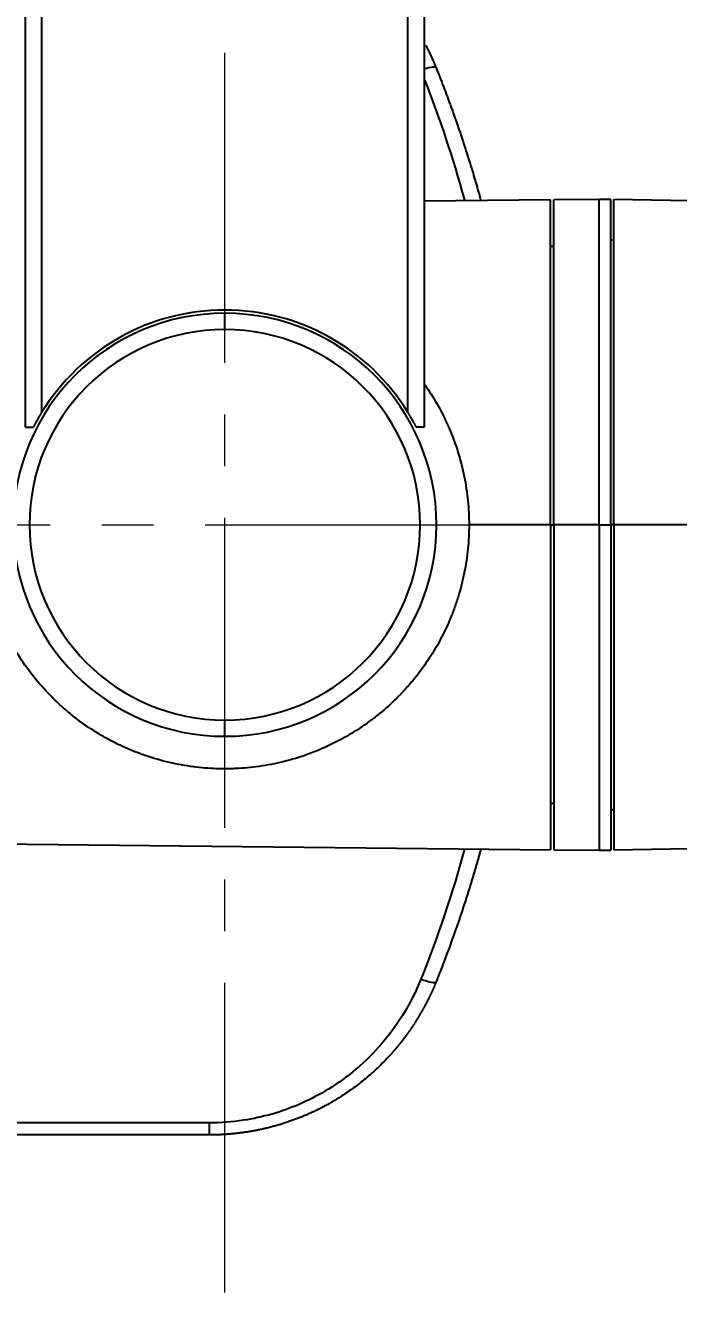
# Model space of a CAD drawing. Header units: millimetres. Extents: x 14 to 1202, y 28 to 1708.
# Drawn here: x 588.5 to 628.6, y 1263.3 to 1341.2 of the extents above; entities that cross this region are included whole.
import ezdxf

# ---------------------------------------------------------------- set-up
doc = ezdxf.new("R2010")
doc.units = ezdxf.units.MM
doc.linetypes.add('CENTER2', pattern=[28.575, 19.05, -3.175, 3.175, -3.175])
doc.styles.add('GOGO', font='Gulim.ttf', dxfattribs={"height": 3})
doc.dimstyles.new('기밴테크', dxfattribs={"dimtxt": 3, "dimasz": 3, "dimexe": 1.25, "dimexo": 0.625, "dimgap": 0.6, "dimtad": 1, "dimtih": 1, "dimtoh": 1, "dimdec": 1, "dimlunit": 6, "dimtxsty": 'GOGO', "dimcen": 0, "dimclrd": 3, "dimclre": 3, "dimclrt": 4, "dimadec": 0, "dimazin": 0, "dimtfac": 1, "dimtdec": 1, "dimtmove": 0, "dimatfit": 3, "dimfxl": 1, "dimlwd": 13, "dimlwe": 13, "dimarcsym": 0})

# ---------------------------------------------------------------- blocks, each defined once
blk = doc.blocks.new('*D5')
at = {"color": 3, "lineweight": 13, "transparency": 16777216}
for p, q in [((467.351, 1315.506), (467.351, 1434.052)), ((600.761, 1389.505), (600.761, 1434.052)), ((580.761, 1422.052), (487.351, 1422.052))]:
    blk.add_line(p, q, dxfattribs=at)
at = {"color": 3, "transparency": 16777216}
for points in [[(487.351, 1425.385), (487.351, 1418.719), (467.351, 1422.052)], [(580.761, 1425.385), (580.761, 1418.719), (600.761, 1422.052)]]:
    blk.add_solid(points, dxfattribs=at)
at = {"layer": 'Defpoints', "color": 0, "transparency": 16777216}
for p in [(467.351, 1422.052), (600.761, 1384.505), (467.351, 1310.506)]:
    blk.add_point(p, dxfattribs=at)
at = {"color": 4, "transparency": 16777216, "insert": (534.056, 1436.304), "char_height": 3, "attachment_point": 5, "style": 'GOGO'}
blk.add_mtext('{\\H6x;133.4}', dxfattribs=at)

msp = doc.modelspace()

# ---------------------------------------------------------------- linework, layer by layer
at = {"color": 1, "linetype": 'CENTER2', "lineweight": 18}
for p, q in [((600.761, 1263.314), (600.761, 1384.505)), ((456.679, 1310.506), (621.061, 1310.506))]:
    msp.add_line(p, q, dxfattribs=at)
at = {"lineweight": 25}
for p, q in [((588.511, 1316.506), (588.511, 1375.506)), ((589.511, 1375.506), (589.511, 1317.411)), ((612.011, 1317.411), (612.011, 1375.506)), ((613.011, 1375.506), (613.011, 1316.506)), ((620.761, 1330.474), (613.011, 1330.392)), ((620.761, 1310.506), (620.761, 1330.474)), ((623.761, 1330.506), (620.961, 1330.476)), ((620.961, 1310.506), (620.961, 1330.476)), ((623.761, 1310.506), (623.761, 1330.506)), ((624.461, 1330.494), (623.761, 1330.506)), ((624.461, 1310.506), (624.461, 1330.494)), ((624.661, 1310.506), (624.661, 1330.49)), ((668.27, 1329.729), (624.661, 1330.49)), ((624.661, 1327.999), (624.461, 1327.999)), ((620.961, 1327.613), (620.761, 1327.613)), ((600.761, 1322.506), (600.761, 1323.506)), ((588.511, 1316.506), (589.004, 1316.506)), ((613.011, 1316.506), (612.519, 1316.506)), ((620.761, 1310.506), (615.761, 1310.506)), ((620.761, 1310.506), (620.961, 1310.506)), ((620.761, 1310.506), (620.761, 1290.538)), ((620.961, 1310.506), (620.961, 1290.536)), ((623.761, 1310.506), (620.961, 1310.506)), ((623.761, 1310.506), (623.761, 1290.506)), ((623.761, 1310.506), (624.461, 1310.506)), ((624.661, 1310.506), (624.461, 1310.506)), ((624.461, 1310.506), (624.461, 1290.518)), ((644.851, 1310.506), (624.661, 1310.506)), ((624.661, 1310.506), (624.661, 1290.522)), ((600.761, 1297.506), (600.761, 1298.506)), ((620.761, 1293.399), (620.961, 1293.399)), ((624.461, 1293.013), (624.661, 1293.013)), ((553.751, 1291.246), (620.761, 1290.538)), ((624.661, 1290.522), (668.27, 1291.283)), ((620.961, 1290.536), (623.761, 1290.506)), ((623.761, 1290.506), (624.461, 1290.518)), ((599.817, 1273.749), (486.614, 1273.749)), ((599.817, 1273.006), (599.817, 1273.749)), ((599.817, 1273.006), (486.614, 1273.006))]:
    msp.add_line(p, q, dxfattribs=at)
for radius, start, end in [(13, 90, 270), (13.2, 31.54027, 148.45973), (13, 270, 90), (12, 90, 270), (12, 270, 90)]:
    msp.add_arc((600.761, 1310.506), radius, start, end, dxfattribs=at)
for centre, major_axis, start_param, end_param in [((612.807, 1338.229), (0.928, 0.373), 0, 1.276335), ((612.807, 1282.783), (0.928, -0.373), 4.785222, 6.283185)]:
    msp.add_ellipse(centre, major_axis=major_axis, ratio=0.181459, start_param=start_param, end_param=end_param, dxfattribs=at)
for points, knots in [([(613.094, 1339.987), (613.111, 1339.955), (613.145, 1339.889), (613.197, 1339.788), (613.249, 1339.685), (613.3, 1339.58), (613.351, 1339.475), (613.401, 1339.369), (613.45, 1339.262), (613.499, 1339.155), (613.548, 1339.046), (613.595, 1338.936), (613.643, 1338.826), (613.689, 1338.714), (613.719, 1338.639), (613.734, 1338.602)], [0, 0, 0, 0, 0.071266, 0.146572, 0.222258, 0.298324, 0.374769, 0.451594, 0.528798, 0.606383, 0.684347, 0.762691, 0.841414, 0.920517, 1, 1, 1, 1]), ([(613.734, 1338.602), (613.752, 1338.559), (613.786, 1338.473), (613.837, 1338.344), (613.889, 1338.216), (613.939, 1338.087), (613.99, 1337.958), (614.04, 1337.829), (614.09, 1337.7), (614.14, 1337.572), (614.189, 1337.443), (614.239, 1337.314), (614.288, 1337.185), (614.336, 1337.056), (614.385, 1336.928), (614.433, 1336.799), (614.481, 1336.67), (614.528, 1336.541), (614.575, 1336.412), (614.622, 1336.284), (614.669, 1336.155), (614.716, 1336.026), (614.762, 1335.897), (614.808, 1335.769), (614.854, 1335.64), (614.899, 1335.511), (614.944, 1335.382), (614.989, 1335.254), (615.034, 1335.125), (615.078, 1334.996), (615.122, 1334.868), (615.166, 1334.739), (615.21, 1334.61), (615.253, 1334.482), (615.296, 1334.353), (615.339, 1334.225), (615.381, 1334.096), (615.424, 1333.967), (615.466, 1333.839), (615.507, 1333.71), (615.549, 1333.582), (615.59, 1333.453), (615.631, 1333.325), (615.672, 1333.197), (615.712, 1333.068), (615.753, 1332.94), (615.792, 1332.811), (615.832, 1332.683), (615.872, 1332.555), (615.911, 1332.426), (615.95, 1332.298), (615.988, 1332.17), (616.027, 1332.042), (616.065, 1331.913), (616.103, 1331.785), (616.14, 1331.657), (616.178, 1331.529), (616.215, 1331.401), (616.252, 1331.273), (616.288, 1331.145), (616.325, 1331.017), (616.361, 1330.889), (616.397, 1330.761), (616.432, 1330.633), (616.461, 1330.528), (616.479, 1330.465), (616.484, 1330.445)], [0, 0, 0, 0, 0.016172, 0.032331, 0.048476, 0.064607, 0.080726, 0.09683, 0.112921, 0.128999, 0.145063, 0.161114, 0.177151, 0.193175, 0.209186, 0.225183, 0.241166, 0.257137, 0.273093, 0.289037, 0.304967, 0.320884, 0.336787, 0.352677, 0.368554, 0.384417, 0.400267, 0.416104, 0.431927, 0.447737, 0.463534, 0.479318, 0.495088, 0.510845, 0.526588, 0.542319, 0.558036, 0.57374, 0.589431, 0.605109, 0.620773, 0.636424, 0.652062, 0.667687, 0.683299, 0.698897, 0.714483, 0.730055, 0.745614, 0.76116, 0.776693, 0.792213, 0.80772, 0.823213, 0.838694, 0.854162, 0.869616, 0.885057, 0.900486, 0.915901, 0.931304, 0.946693, 0.962069, 0.977433, 0.992783, 1, 1, 1, 1]), ([(613.036, 1337.843), (613.963, 1335.464), (614.785, 1332.99), (615.478, 1330.472), (615.488, 1330.434)], [0, 0, 0, 0, 0.985132, 1, 1, 1, 1]), ([(613.031, 1319.135), (613.103, 1319.032), (613.173, 1318.93), (613.508, 1318.427), (613.748, 1318.025), (614.073, 1317.424), (614.175, 1317.224), (614.319, 1316.925), (614.389, 1316.776), (614.467, 1316.602), (614.505, 1316.515), (614.524, 1316.472), (614.533, 1316.451), (614.538, 1316.44), (614.54, 1316.434), (614.541, 1316.432), (614.542, 1316.43), (614.542, 1316.43), (614.542, 1316.429), (614.542, 1316.429), (614.75, 1315.946), (614.93, 1315.456), (615.237, 1314.469), (615.364, 1313.972), (615.565, 1312.977), (615.639, 1312.479), (615.737, 1311.488), (615.761, 1310.995), (615.761, 1310.506)], [0, 0, 0, 0, 0.041074, 0.041074, 0.200895, 0.200895, 0.280805, 0.280805, 0.320761, 0.340738, 0.350727, 0.355722, 0.358219, 0.359467, 0.360092, 0.360404, 0.36056, 0.360638, 0.360638, 0.360716, 0.360716, 0.520537, 0.520537, 0.680358, 0.680358, 0.840179, 0.840179, 1, 1, 1, 1]), ([(589.511, 1317.411), (589.506, 1317.402), (589.496, 1317.386), (589.48, 1317.36), (589.465, 1317.335), (589.449, 1317.309), (589.434, 1317.284), (589.419, 1317.258), (589.404, 1317.233), (589.388, 1317.207), (589.373, 1317.181), (589.358, 1317.156), (589.343, 1317.13), (589.329, 1317.104), (589.314, 1317.079), (589.299, 1317.053), (589.284, 1317.027), (589.27, 1317.001), (589.255, 1316.975), (589.241, 1316.95), (589.226, 1316.924), (589.212, 1316.898), (589.197, 1316.872), (589.183, 1316.846), (589.169, 1316.82), (589.155, 1316.794), (589.141, 1316.768), (589.127, 1316.742), (589.113, 1316.716), (589.099, 1316.69), (589.085, 1316.663), (589.071, 1316.637), (589.058, 1316.611), (589.044, 1316.585), (589.03, 1316.559), (589.017, 1316.532), (589.008, 1316.515), (589.004, 1316.506)], [0, 0, 0, 0, 0.02835, 0.056695, 0.085037, 0.113377, 0.141718, 0.17006, 0.198405, 0.226756, 0.255113, 0.283478, 0.311853, 0.34024, 0.368639, 0.397054, 0.425484, 0.453933, 0.482401, 0.510891, 0.539403, 0.56794, 0.596503, 0.625093, 0.653713, 0.682363, 0.711046, 0.739763, 0.768515, 0.797305, 0.826133, 0.855001, 0.883911, 0.912865, 0.941863, 0.970908, 1, 1, 1, 1]), ([(612.519, 1316.506), (612.514, 1316.515), (612.505, 1316.532), (612.492, 1316.559), (612.478, 1316.585), (612.464, 1316.611), (612.451, 1316.637), (612.437, 1316.663), (612.423, 1316.69), (612.409, 1316.716), (612.395, 1316.742), (612.381, 1316.768), (612.367, 1316.794), (612.353, 1316.82), (612.339, 1316.846), (612.325, 1316.872), (612.31, 1316.898), (612.296, 1316.924), (612.282, 1316.95), (612.267, 1316.975), (612.252, 1317.001), (612.238, 1317.027), (612.223, 1317.053), (612.208, 1317.079), (612.194, 1317.104), (612.179, 1317.13), (612.164, 1317.156), (612.149, 1317.181), (612.134, 1317.207), (612.119, 1317.233), (612.103, 1317.258), (612.088, 1317.284), (612.073, 1317.309), (612.058, 1317.335), (612.042, 1317.36), (612.027, 1317.386), (612.016, 1317.402), (612.011, 1317.411)], [0, 0, 0, 0, 0.029092, 0.058137, 0.087135, 0.116089, 0.144999, 0.173867, 0.202695, 0.231485, 0.260237, 0.288954, 0.317637, 0.346287, 0.374907, 0.403497, 0.43206, 0.460597, 0.489109, 0.517599, 0.546067, 0.574516, 0.602946, 0.631361, 0.65976, 0.688147, 0.716522, 0.744887, 0.773244, 0.801595, 0.82994, 0.858282, 0.886623, 0.914963, 0.943305, 0.97165, 1, 1, 1, 1]), ([(615.761, 1310.506), (615.761, 1310.019), (615.737, 1309.527), (615.64, 1308.54), (615.566, 1308.044), (615.367, 1307.053), (615.241, 1306.558), (615.013, 1305.82), (614.93, 1305.575), (614.796, 1305.21), (614.726, 1305.027), (614.64, 1304.816), (614.596, 1304.71), (614.574, 1304.657), (614.563, 1304.631), (614.557, 1304.618), (614.554, 1304.611), (614.553, 1304.608), (614.552, 1304.606), (614.552, 1304.605), (614.552, 1304.605), (614.551, 1304.605), (614.551, 1304.605), (614.398, 1304.246), (614.222, 1303.873), (613.814, 1303.103), (613.583, 1302.706), (613.056, 1301.899), (612.76, 1301.489), (612.262, 1300.873), (612.087, 1300.668), (611.81, 1300.361), (611.669, 1300.207), (611.497, 1300.029), (611.409, 1299.941), (611.365, 1299.896), (611.343, 1299.874), (611.331, 1299.863), (611.326, 1299.858), (611.323, 1299.855), (611.322, 1299.854), (611.321, 1299.853), (611.321, 1299.853), (611.32, 1299.852), (610.985, 1299.52), (610.635, 1299.204), (610.088, 1298.756), (609.809, 1298.538), (609.523, 1298.331), (609.331, 1298.194), (609.234, 1298.128), (608.745, 1297.799), (608.339, 1297.552), (607.71, 1297.211), (607.497, 1297.101), (607.173, 1296.945), (607.01, 1296.869), (606.817, 1296.783), (606.72, 1296.741), (606.672, 1296.72), (606.648, 1296.709), (606.635, 1296.704), (606.629, 1296.702), (606.626, 1296.7), (606.625, 1296.7), (606.624, 1296.699), (606.624, 1296.699), (606.624, 1296.699), (606.117, 1296.484), (605.609, 1296.301), (604.602, 1295.996), (604.101, 1295.874), (603.115, 1295.683), (602.629, 1295.615), (601.916, 1295.549), (601.68, 1295.532), (601.331, 1295.516), (601.158, 1295.51), (600.957, 1295.507), (600.857, 1295.506), (600.815, 1295.506), (600.786, 1295.506), (600.772, 1295.506), (600.305, 1295.506), (599.841, 1295.527), (598.892, 1295.615), (598.407, 1295.683), (597.424, 1295.873), (596.926, 1295.995), (596.172, 1296.223), (595.92, 1296.306), (595.541, 1296.443), (595.352, 1296.514), (595.131, 1296.602), (595.02, 1296.648), (594.965, 1296.671), (594.937, 1296.683), (594.924, 1296.688), (594.917, 1296.691), (594.913, 1296.693), (594.911, 1296.694), (594.911, 1296.694), (594.91, 1296.694), (594.91, 1296.694), (594.91, 1296.694), (594.722, 1296.774), (594.528, 1296.861), (594.128, 1297.05), (593.922, 1297.153), (593.501, 1297.378), (593.286, 1297.499), (592.956, 1297.696), (592.789, 1297.798), (592.593, 1297.925), (592.494, 1297.99), (592.445, 1298.022), (592.42, 1298.039), (592.408, 1298.047), (592.401, 1298.051), (592.398, 1298.054), (592.397, 1298.055), (592.396, 1298.055), (592.396, 1298.055), (592.395, 1298.056), (592.003, 1298.319), (591.624, 1298.601), (591.076, 1299.049), (590.808, 1299.28), (590.504, 1299.56), (590.355, 1299.703), (590.281, 1299.775), (590.244, 1299.811), (590.226, 1299.829), (590.216, 1299.838), (590.212, 1299.842), (590.209, 1299.845), (590.208, 1299.846), (590.208, 1299.846), (590.207, 1299.847), (590.207, 1299.847), (589.83, 1300.221), (589.481, 1300.605), (588.84, 1301.388), (588.547, 1301.785), (588.014, 1302.585), (587.774, 1302.987), (587.45, 1303.588), (587.348, 1303.788), (587.203, 1304.087), (587.133, 1304.236), (587.055, 1304.41), (587.017, 1304.497), (586.999, 1304.54), (586.989, 1304.561), (586.985, 1304.572), (586.982, 1304.578), (586.981, 1304.58), (586.981, 1304.582), (586.98, 1304.582), (586.98, 1304.583), (586.98, 1304.583), (586.772, 1305.066), (586.592, 1305.556), (586.285, 1306.543), (586.158, 1307.04), (585.957, 1308.035), (585.883, 1308.533), (585.785, 1309.524), (585.761, 1310.017), (585.761, 1310.506)], [0, 0, 0, 0, 0.03125, 0.03125, 0.0625, 0.0625, 0.09375, 0.09375, 0.109375, 0.109375, 0.117187, 0.121094, 0.123047, 0.124023, 0.124512, 0.124756, 0.124878, 0.124939, 0.124969, 0.124985, 0.124992, 0.124992, 0.125, 0.125, 0.15625, 0.15625, 0.1875, 0.1875, 0.21875, 0.21875, 0.234375, 0.234375, 0.242187, 0.246094, 0.248047, 0.249023, 0.249512, 0.249756, 0.249878, 0.249939, 0.249969, 0.249985, 0.249985, 0.25, 0.25, 0.28125, 0.28125, 0.296875, 0.304687, 0.304687, 0.3125, 0.3125, 0.34375, 0.34375, 0.359375, 0.359375, 0.367187, 0.371094, 0.373047, 0.374023, 0.374512, 0.374756, 0.374878, 0.374939, 0.374969, 0.374985, 0.374985, 0.375, 0.375, 0.40625, 0.40625, 0.4375, 0.4375, 0.46875, 0.46875, 0.484375, 0.484375, 0.492187, 0.496094, 0.498047, 0.499023, 0.499023, 0.5, 0.5, 0.53125, 0.53125, 0.5625, 0.5625, 0.59375, 0.59375, 0.609375, 0.609375, 0.617187, 0.621094, 0.623047, 0.624023, 0.624512, 0.624756, 0.624878, 0.624939, 0.624969, 0.624985, 0.624992, 0.624992, 0.625, 0.625, 0.640625, 0.640625, 0.65625, 0.65625, 0.671875, 0.671875, 0.679687, 0.683594, 0.685547, 0.686523, 0.687012, 0.687256, 0.687378, 0.687439, 0.687469, 0.687485, 0.687485, 0.6875, 0.6875, 0.71875, 0.71875, 0.734375, 0.742187, 0.746094, 0.748047, 0.749023, 0.749512, 0.749756, 0.749878, 0.749939, 0.749969, 0.749985, 0.749985, 0.75, 0.75, 0.78125, 0.78125, 0.8125, 0.8125, 0.84375, 0.84375, 0.859375, 0.859375, 0.867187, 0.871094, 0.873047, 0.874023, 0.874512, 0.874756, 0.874878, 0.874939, 0.874969, 0.874985, 0.874985, 0.875, 0.875, 0.90625, 0.90625, 0.9375, 0.9375, 0.96875, 0.96875, 1, 1, 1, 1]), ([(616.485, 1290.572), (616.476, 1290.54), (616.447, 1290.433), (616.397, 1290.251), (616.334, 1290.027), (616.27, 1289.803), (616.205, 1289.579), (616.14, 1289.355), (616.074, 1289.13), (616.008, 1288.906), (615.94, 1288.682), (615.872, 1288.458), (615.803, 1288.234), (615.733, 1288.01), (615.662, 1287.785), (615.591, 1287.561), (615.519, 1287.337), (615.446, 1287.113), (615.372, 1286.888), (615.298, 1286.664), (615.223, 1286.44), (615.147, 1286.216), (615.07, 1285.992), (614.993, 1285.768), (614.914, 1285.543), (614.835, 1285.319), (614.755, 1285.095), (614.674, 1284.871), (614.593, 1284.647), (614.511, 1284.423), (614.428, 1284.199), (614.344, 1283.976), (614.259, 1283.752), (614.174, 1283.528), (614.087, 1283.304), (614, 1283.081), (613.913, 1282.857), (613.824, 1282.633), (613.764, 1282.485), (613.734, 1282.41)], [0, 0, 0, 0, 0.01161, 0.038493, 0.065408, 0.092355, 0.119334, 0.146346, 0.17339, 0.200466, 0.227575, 0.254717, 0.281891, 0.309097, 0.336337, 0.363609, 0.390913, 0.418251, 0.445621, 0.473025, 0.500461, 0.52793, 0.555432, 0.582968, 0.610536, 0.638138, 0.665773, 0.693441, 0.721142, 0.748877, 0.776646, 0.804447, 0.832283, 0.860151, 0.888054, 0.91599, 0.943959, 0.971963, 1, 1, 1, 1]), ([(612.807, 1282.588), (612.496, 1281.812), (611.752, 1280.34), (610.313, 1278.42), (608.687, 1276.868), (607.003, 1275.695), (605.331, 1274.848), (603.643, 1274.247), (601.811, 1273.847), (600.511, 1273.749), (599.817, 1273.749)], [0, 0, 0, 0, 0.151243, 0.296698, 0.432168, 0.555473, 0.665236, 0.768024, 0.875969, 1, 1, 1, 1]), ([(613.734, 1282.41), (613.727, 1282.392), (613.712, 1282.356), (613.69, 1282.302), (613.668, 1282.248), (613.646, 1282.195), (613.623, 1282.141), (613.601, 1282.089), (613.578, 1282.036), (613.556, 1281.984), (613.533, 1281.933), (613.51, 1281.882), (613.487, 1281.831), (613.464, 1281.78), (613.441, 1281.73), (613.418, 1281.68), (613.395, 1281.63), (613.372, 1281.581), (613.348, 1281.532), (613.325, 1281.484), (613.302, 1281.436), (613.278, 1281.388), (613.255, 1281.34), (613.231, 1281.293), (613.208, 1281.246), (613.184, 1281.2), (613.161, 1281.154), (613.137, 1281.108), (613.114, 1281.063), (613.09, 1281.018), (613.066, 1280.973), (613.043, 1280.928), (613.019, 1280.884), (612.995, 1280.84), (612.971, 1280.797), (612.948, 1280.754), (612.924, 1280.711), (612.9, 1280.669), (612.877, 1280.627), (612.853, 1280.585), (612.829, 1280.543), (612.806, 1280.502), (612.782, 1280.461), (612.758, 1280.421), (612.735, 1280.381), (612.711, 1280.341), (612.687, 1280.302), (612.664, 1280.262), (612.64, 1280.223), (612.617, 1280.185), (612.593, 1280.147), (612.57, 1280.109), (612.547, 1280.071), (612.523, 1280.034), (612.5, 1279.997), (612.477, 1279.96), (612.454, 1279.924), (612.431, 1279.888), (612.408, 1279.852), (612.385, 1279.817), (612.362, 1279.782), (612.339, 1279.747), (612.316, 1279.712), (612.293, 1279.678), (612.27, 1279.644), (612.248, 1279.611), (612.225, 1279.577), (612.203, 1279.544), (612.18, 1279.512), (612.158, 1279.479), (612.136, 1279.447), (612.114, 1279.415), (612.092, 1279.384), (612.07, 1279.353), (612.048, 1279.322), (612.026, 1279.291), (612.004, 1279.261), (611.982, 1279.231), (611.961, 1279.201), (611.94, 1279.171), (611.918, 1279.142), (611.897, 1279.113), (611.876, 1279.085), (611.855, 1279.056), (611.834, 1279.028), (611.813, 1279), (611.792, 1278.973), (611.772, 1278.946), (611.751, 1278.919), (611.731, 1278.892), (611.711, 1278.866), (611.691, 1278.84), (611.671, 1278.814), (611.651, 1278.788), (611.631, 1278.763), (611.611, 1278.738), (611.592, 1278.713), (611.572, 1278.689), (611.553, 1278.664), (611.534, 1278.64), (611.515, 1278.617), (611.496, 1278.593), (611.478, 1278.57), (611.459, 1278.547), (611.441, 1278.524), (611.422, 1278.502), (611.404, 1278.48), (611.386, 1278.458), (611.368, 1278.436), (611.35, 1278.415), (611.333, 1278.394), (611.315, 1278.373), (611.298, 1278.352), (611.281, 1278.332), (611.264, 1278.312), (611.247, 1278.292), (611.23, 1278.273), (611.214, 1278.253), (611.198, 1278.234), (611.181, 1278.215), (611.165, 1278.197), (611.149, 1278.178), (611.134, 1278.16), (611.118, 1278.142), (611.103, 1278.125), (611.087, 1278.107), (611.072, 1278.09), (611.057, 1278.073), (611.043, 1278.057), (611.028, 1278.04), (611.014, 1278.024), (610.999, 1278.008), (610.985, 1277.992), (610.864, 1277.857), (610.633, 1277.608), (610.284, 1277.258), (609.932, 1276.925), (609.576, 1276.611), (609.218, 1276.314), (608.858, 1276.034), (608.499, 1275.771), (608.139, 1275.524), (607.781, 1275.293), (607.505, 1275.125), (607.312, 1275.012), (607.201, 1274.949), (607.091, 1274.887), (606.98, 1274.826), (606.868, 1274.766), (606.757, 1274.707), (606.645, 1274.65), (606.532, 1274.593), (606.42, 1274.537), (606.307, 1274.482), (606.194, 1274.429), (606.08, 1274.376), (605.967, 1274.324), (605.853, 1274.274), (605.739, 1274.224), (605.624, 1274.175), (605.51, 1274.128), (605.395, 1274.081), (605.28, 1274.036), (605.165, 1273.991), (605.049, 1273.948), (604.934, 1273.905), (604.818, 1273.864), (604.702, 1273.824), (604.586, 1273.784), (604.47, 1273.746), (604.354, 1273.708), (604.238, 1273.672), (604.121, 1273.637), (604.005, 1273.602), (603.888, 1273.569), (603.771, 1273.536), (603.655, 1273.505), (603.538, 1273.475), (603.421, 1273.445), (603.304, 1273.417), (603.187, 1273.389), (603.07, 1273.363), (602.953, 1273.337), (602.836, 1273.313), (602.719, 1273.289), (602.602, 1273.267), (602.485, 1273.245), (602.368, 1273.224), (602.251, 1273.205), (602.134, 1273.186), (602.017, 1273.168), (601.901, 1273.151), (601.784, 1273.135), (601.667, 1273.12), (601.551, 1273.106), (601.434, 1273.093), (601.318, 1273.081), (601.202, 1273.07), (601.086, 1273.06), (600.97, 1273.05), (600.854, 1273.042), (600.738, 1273.034), (600.622, 1273.027), (600.507, 1273.022), (600.391, 1273.017), (600.276, 1273.013), (600.161, 1273.01), (600.046, 1273.008), (599.932, 1273.006), (599.855, 1273.006), (599.817, 1273.006)], [0, 0, 0, 0, 0.003317, 0.006618, 0.009903, 0.013171, 0.016423, 0.019659, 0.022878, 0.026081, 0.029267, 0.032437, 0.035591, 0.038728, 0.041849, 0.044954, 0.048042, 0.051114, 0.054169, 0.057208, 0.060231, 0.063237, 0.066227, 0.069201, 0.072158, 0.075099, 0.078023, 0.080932, 0.083823, 0.086699, 0.089558, 0.092401, 0.095227, 0.098037, 0.10083, 0.103608, 0.106368, 0.109113, 0.111841, 0.114553, 0.117248, 0.119927, 0.12259, 0.125236, 0.127866, 0.130479, 0.133076, 0.135657, 0.138222, 0.14077, 0.143301, 0.145817, 0.148316, 0.150798, 0.153264, 0.155714, 0.158148, 0.160565, 0.162966, 0.16535, 0.167718, 0.17007, 0.172405, 0.174724, 0.177026, 0.179312, 0.181582, 0.183836, 0.186073, 0.188293, 0.190498, 0.192686, 0.194857, 0.197012, 0.199151, 0.201274, 0.20338, 0.20547, 0.207543, 0.2096, 0.211641, 0.213665, 0.215673, 0.217664, 0.219639, 0.221598, 0.223541, 0.225467, 0.227376, 0.22927, 0.231147, 0.233007, 0.234852, 0.236679, 0.238491, 0.240286, 0.242065, 0.243827, 0.245573, 0.247303, 0.249016, 0.250713, 0.252394, 0.254058, 0.255706, 0.257337, 0.258952, 0.260551, 0.262133, 0.263699, 0.265249, 0.266782, 0.268299, 0.269799, 0.271283, 0.272751, 0.274203, 0.275638, 0.277056, 0.278459, 0.279845, 0.281214, 0.282567, 0.283904, 0.285225, 0.286529, 0.287817, 0.289088, 0.290343, 0.291582, 0.292804, 0.29401, 0.295199, 0.296372, 0.32476, 0.352587, 0.379854, 0.40656, 0.432708, 0.458296, 0.483325, 0.507796, 0.531709, 0.555065, 0.562193, 0.569309, 0.576413, 0.583504, 0.590583, 0.59765, 0.604705, 0.611747, 0.618777, 0.625795, 0.632801, 0.639795, 0.646776, 0.653746, 0.660703, 0.667649, 0.674582, 0.681503, 0.688413, 0.69531, 0.702195, 0.709069, 0.71593, 0.72278, 0.729617, 0.736443, 0.743257, 0.750059, 0.75685, 0.763628, 0.770395, 0.77715, 0.783894, 0.790625, 0.797345, 0.804054, 0.810751, 0.817436, 0.824109, 0.830771, 0.837422, 0.844061, 0.850688, 0.857304, 0.863908, 0.870502, 0.877083, 0.883654, 0.890213, 0.89676, 0.903296, 0.909821, 0.916335, 0.922838, 0.929329, 0.935809, 0.942278, 0.948736, 0.955183, 0.961618, 0.968043, 0.974456, 0.980859, 0.98725, 0.99363, 1, 1, 1, 1])]:
    msp.add_open_spline(points, degree=3, knots=knots, dxfattribs=at)
msp.add_open_spline([(615.488, 1290.578), (614.741, 1287.856), (613.844, 1285.187), (612.807, 1282.588)], degree=3, dxfattribs=at)

# ---------------------------------------------------------------- dimensions: what is measured, and where the dimension line sits
dim = msp.add_linear_dim(base=(467.351, 1422.052), p1=(600.761, 1384.505), p2=(467.351, 1310.506), text='{\\H6x;<>}', dimstyle='기밴테크', override={"dimasz": 20, "dimexe": 12, "dimexo": 5, "dimgap": 5, "dimdec": 1})
dim.commit()
dim.dimension.update_dxf_attribs({"geometry": '*D5', "text_midpoint": (534.056, 1436.304)})

doc.saveas('drawing.dxf')
